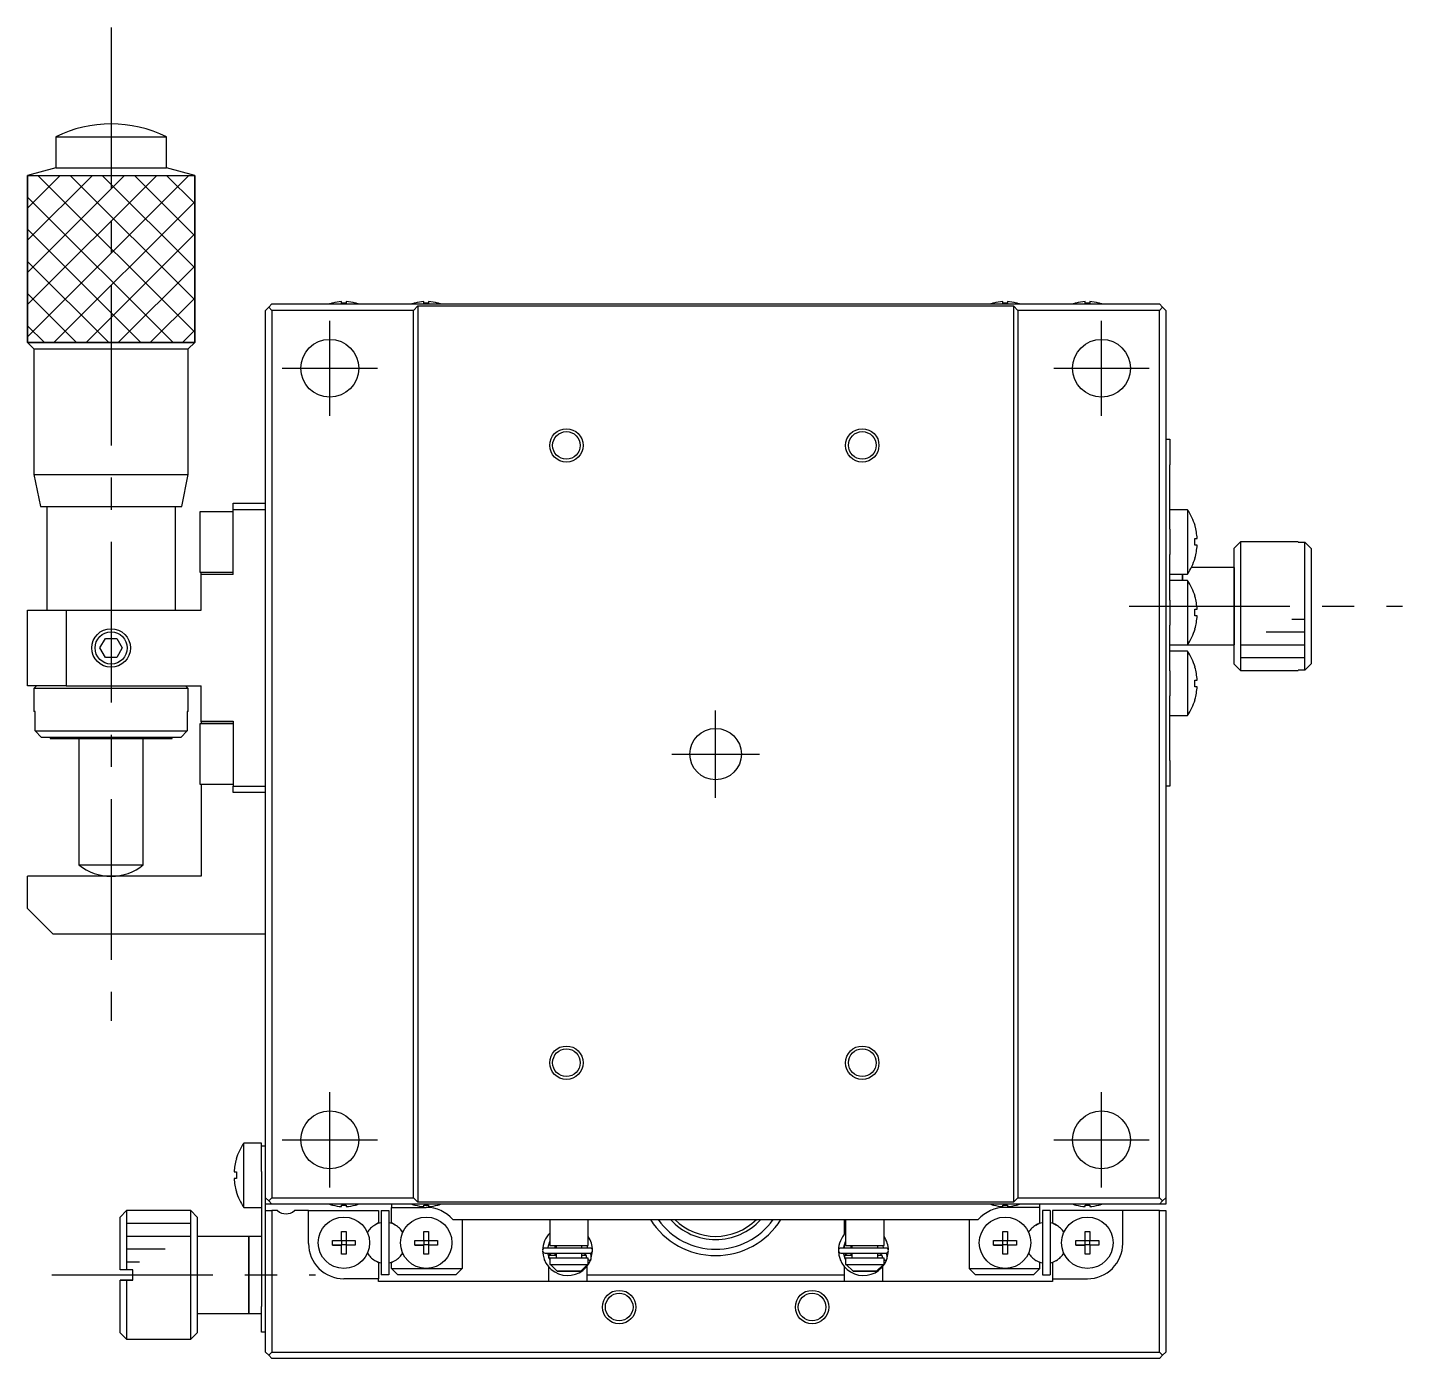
# Model space of a CAD drawing. Extents: x -435 to 368, y 36 to 632.
# Drawn here: x 261.1 to 368, y 331.1 to 434.6 of the extents above; entities that cross this region are included whole.
import ezdxf

# ---------------------------------------------------------------- set-up
doc = ezdxf.new("R2010")
doc.units = 0
doc.header["$LTSCALE"] = 10
doc.linetypes.add('CENTER', pattern=[2, 1.25, -0.25, 0.25, -0.25])
doc.linetypes.add('DASHED', pattern=[3.5, 2, -1.5])
doc.layers.get('0').update_dxf_attribs({"linetype": 'CONTINUOUS'})
doc.layers.add('CENTER', color=1, linetype='CENTER')

msp = doc.modelspace()

# ---------------------------------------------------------------- linework, layer by layer
at = {"color": 7, "linetype": 'CONTINUOUS'}
for p, q in [((263.284892, 426.05899), (267.584924, 426.05899)), ((263.284892, 426.05899), (263.284892, 423.648479)), ((267.584924, 426.05899), (271.884892, 426.05899)), ((271.884892, 423.648479), (271.884892, 426.05899)), ((263.284892, 423.648479), (261.084893, 423.058991)), ((263.284892, 423.648479), (267.584924, 423.648479)), ((267.584924, 423.648479), (271.884892, 423.648479)), ((274.084891, 423.058991), (271.884892, 423.648479)), ((261.084893, 423.058991), (267.58494, 423.058991)), ((279.834892, 412.808984), (279.584892, 412.558984)), ((280.084892, 413.058984), (279.834892, 412.808984)), ((279.834892, 412.808984), (280.084892, 412.558984)), ((280.084892, 413.058984), (349.084892, 413.058984)), ((284.798531, 413.128506), (284.796276, 413.133128)), ((285.504892, 413.128506), (285.504892, 413.248843)), ((285.864892, 413.128506), (285.504892, 413.128506)), ((285.864892, 413.248843), (285.864892, 413.128506)), ((286.573508, 413.133128), (286.571254, 413.128506)), ((291.084892, 412.558984), (291.434892, 412.908984)), ((291.198531, 413.128506), (291.196276, 413.133128)), ((291.434892, 412.908984), (337.734892, 412.908984)), ((291.434892, 412.908984), (291.434892, 343.208984)), ((291.904892, 413.128506), (291.904892, 413.248843)), ((292.264892, 413.128506), (291.904892, 413.128506)), ((292.264892, 413.248843), (292.264892, 413.128506)), ((292.973508, 413.133128), (292.971254, 413.128506)), ((336.198531, 413.128506), (336.196276, 413.133128)), ((336.904892, 413.128506), (336.904892, 413.248843)), ((337.264892, 413.128506), (336.904892, 413.128506)), ((337.264892, 413.248843), (337.264892, 413.128506)), ((337.734892, 412.908984), (338.084892, 412.558984)), ((337.734892, 412.908984), (337.734892, 343.208984)), ((337.973508, 413.133128), (337.971254, 413.128506)), ((342.598531, 413.128506), (342.596276, 413.133128)), ((343.304892, 413.128506), (343.304892, 413.248843)), ((343.664892, 413.128506), (343.304892, 413.128506)), ((343.664892, 413.248843), (343.664892, 413.128506)), ((344.373508, 413.133128), (344.371254, 413.128506)), ((349.334892, 412.808984), (349.084892, 413.058984)), ((349.084892, 412.558984), (349.334892, 412.808984)), ((349.584892, 412.558984), (349.334892, 412.808984)), ((279.584892, 343.558984), (279.584892, 412.558984)), ((291.084892, 412.558984), (280.084892, 412.558984)), ((280.084892, 412.558984), (280.084892, 343.558984)), ((291.084892, 343.558984), (291.084892, 412.558984)), ((349.084892, 412.558984), (338.084892, 412.558984)), ((338.084892, 412.558984), (338.084892, 343.558984)), ((349.084892, 343.558984), (349.084892, 412.558984)), ((349.584892, 412.558984), (349.584892, 343.558984)), ((261.084893, 410.05899), (261.584896, 409.558988)), ((261.584896, 409.558988), (267.584937, 409.558988)), ((261.584896, 409.558988), (261.584896, 399.808983)), ((267.584937, 409.558988), (273.584888, 409.558988)), ((267.58494, 410.05899), (274.084891, 410.05899)), ((273.584888, 409.558988), (274.084891, 410.05899)), ((273.584888, 399.808983), (273.584888, 409.558988)), ((349.584892, 402.558984), (349.884892, 402.558984)), ((349.884892, 402.558984), (349.884892, 400.558984)), ((261.584896, 399.808983), (267.584937, 399.808983)), ((261.584896, 399.808983), (262.084895, 397.308984)), ((267.584937, 399.808983), (273.584888, 399.808983)), ((273.084889, 397.308984), (273.584888, 399.808983)), ((349.884892, 395.633984), (349.884892, 400.558984)), ((262.084895, 397.308984), (267.584933, 397.308984)), ((262.584892, 397.308984), (262.584892, 389.258984)), ((267.584933, 397.308984), (273.084889, 397.308984)), ((272.584892, 389.258984), (272.584892, 397.308984)), ((274.484892, 396.908984), (274.484892, 392.208984)), ((277.084892, 396.908984), (274.484892, 396.908984)), ((277.084892, 397.058984), (277.084892, 397.558984)), ((277.084892, 397.558984), (279.584892, 397.558984)), ((277.084892, 392.011456), (277.084892, 397.058984)), ((279.584892, 397.058984), (277.084892, 397.058984)), ((351.27655, 397.058984), (349.884892, 397.058984)), ((351.27655, 397.058984), (351.27655, 394.558984)), ((349.884892, 395.53878), (349.884892, 395.633984)), ((349.884892, 395.53878), (349.884892, 394.558984)), ((351.847473, 395.817574), (351.854328, 395.820917)), ((349.884892, 394.558984), (349.884892, 393.579188)), ((351.27655, 394.558984), (351.27655, 392.058984)), ((351.847473, 394.818984), (352.019845, 394.818984)), ((351.847473, 394.298984), (351.847473, 394.818984)), ((355.384892, 394.558984), (354.884892, 394.058984)), ((355.384892, 394.558984), (355.384892, 384.558984)), ((359.884892, 394.558984), (355.384892, 394.558984)), ((359.884892, 394.558984), (359.884892, 394.542958)), ((359.884892, 394.542958), (360.384892, 394.542958)), ((360.384892, 384.57501), (360.384892, 394.542958)), ((360.384892, 394.542958), (360.884892, 394.041171)), ((349.884892, 393.483984), (349.884892, 393.579188)), ((349.884892, 390.133984), (349.884892, 393.483984)), ((352.019845, 394.298984), (351.847473, 394.298984)), ((354.884892, 392.558984), (354.884892, 394.058984)), ((354.884892, 385.058984), (354.884892, 394.058984)), ((360.884892, 394.041171), (360.884892, 385.076797)), ((354.884892, 392.558984), (351.566021, 392.558984)), ((351.854328, 393.297051), (351.847473, 393.300395)), ((354.884892, 386.558984), (354.884892, 392.558984)), ((354.884892, 392.558984), (354.884892, 386.558984)), ((274.484892, 392.208984), (277.084892, 392.208984)), ((274.584892, 392.040829), (274.584892, 392.208984)), ((274.584892, 392.040829), (277.084892, 392.040829)), ((274.584892, 392.011456), (274.584892, 392.040829)), ((274.584892, 389.258984), (274.584892, 392.011456)), ((277.084892, 392.011456), (274.584892, 392.011456)), ((349.884892, 392.058984), (351.27655, 392.058984)), ((351.27655, 391.558984), (349.884892, 391.558984)), ((350.884892, 392.058984), (350.884892, 391.558984)), ((350.884892, 391.558984), (350.884892, 392.058984)), ((351.27655, 391.558984), (351.27655, 389.058984)), ((351.847473, 390.317574), (351.854328, 390.320917)), ((261.084892, 383.358984), (261.084892, 389.258984)), ((261.084892, 389.258984), (264.084892, 389.258984)), ((264.084892, 389.258984), (264.084892, 383.358984)), ((264.084892, 389.258984), (274.584892, 389.258984)), ((349.884892, 390.03878), (349.884892, 390.133984)), ((349.884892, 390.03878), (349.884892, 389.058984)), ((351.847473, 389.318984), (352.019845, 389.318984)), ((351.847473, 388.798984), (351.847473, 389.318984)), ((349.884892, 389.058984), (349.884892, 388.079188)), ((349.884892, 387.983984), (349.884892, 388.079188)), ((351.27655, 389.058984), (351.27655, 386.558984)), ((352.019845, 388.798984), (351.847473, 388.798984)), ((266.718867, 386.308984), (267.15188, 387.058984)), ((267.15188, 387.058984), (268.017905, 387.058984)), ((268.017905, 387.058984), (268.450918, 386.308984)), ((349.884892, 384.633984), (349.884892, 387.983984)), ((351.854328, 387.797051), (351.847473, 387.800395)), ((267.15188, 385.558984), (266.718867, 386.308984)), ((268.450918, 386.308984), (268.017905, 385.558984)), ((349.884892, 386.558984), (351.27655, 386.558984)), ((351.27655, 386.058984), (349.884892, 386.058984)), ((351.27655, 386.558984), (354.884892, 386.558984)), ((351.27655, 386.058984), (351.27655, 383.558984)), ((354.884892, 385.058984), (354.884892, 386.558984)), ((268.017905, 385.558984), (267.15188, 385.558984)), ((354.884892, 385.058984), (355.384892, 384.558984)), ((360.884892, 385.076797), (360.384892, 384.57501)), ((349.884892, 384.53878), (349.884892, 384.633984)), ((349.884892, 384.53878), (349.884892, 383.558984)), ((351.847473, 384.817574), (351.854328, 384.820917)), ((351.847473, 383.818984), (352.019845, 383.818984)), ((351.847473, 383.298984), (351.847473, 383.818984)), ((355.384892, 384.558984), (359.884892, 384.558984)), ((359.884892, 384.57501), (359.884892, 384.558984)), ((360.384892, 384.57501), (359.884892, 384.57501)), ((264.084892, 383.358984), (261.084892, 383.358984)), ((261.784892, 383.358984), (261.584892, 383.158984)), ((273.584892, 383.158984), (261.584892, 383.158984)), ((261.584892, 383.158984), (261.584892, 381.358984)), ((264.084892, 383.358984), (274.584892, 383.358984)), ((273.584892, 383.158984), (273.384892, 383.358984)), ((273.584892, 381.358984), (273.584892, 383.158984)), ((274.584892, 380.606512), (274.584892, 383.358984)), ((349.884892, 383.558984), (349.884892, 382.579188)), ((351.27655, 383.558984), (351.27655, 381.058984)), ((352.019845, 383.298984), (351.847473, 383.298984)), ((349.884892, 382.483984), (349.884892, 382.579188)), ((349.884892, 377.558984), (349.884892, 382.483984)), ((351.854328, 382.297051), (351.847473, 382.300395)), ((261.668813, 381.358984), (261.584892, 381.358984)), ((261.668813, 379.858984), (261.668813, 381.358984)), ((273.584892, 381.358984), (273.500972, 381.358984)), ((273.500972, 381.358984), (273.500972, 379.858984)), ((274.584892, 380.606512), (277.084892, 380.606512)), ((274.584892, 380.577139), (274.584892, 380.606512)), ((277.084892, 380.577139), (274.584892, 380.577139)), ((274.584892, 380.577139), (274.584892, 380.408984)), ((277.084892, 380.606512), (277.084892, 375.558984)), ((349.884892, 381.058984), (351.27655, 381.058984)), ((261.668813, 379.858984), (273.500972, 379.858984)), ((262.176566, 379.358984), (261.668813, 379.858984)), ((273.500972, 379.858984), (272.993219, 379.358984)), ((274.484892, 380.408984), (274.484892, 375.708984)), ((277.084892, 380.408984), (274.484892, 380.408984)), ((272.993219, 379.358984), (262.176566, 379.358984)), ((262.834892, 379.358984), (262.834892, 379.258984)), ((262.834892, 379.258984), (272.334892, 379.258984)), ((265.084896, 379.258984), (265.084896, 369.436493)), ((270.084888, 369.436493), (270.084888, 379.258984)), ((272.334892, 379.258984), (272.334892, 379.358984)), ((349.884892, 377.558984), (349.884892, 375.558984)), ((274.484892, 375.708984), (277.084892, 375.708984)), ((274.584892, 375.708984), (274.584892, 368.558984)), ((277.084892, 375.558984), (279.584892, 375.558984)), ((277.084892, 375.058984), (277.084892, 375.558984)), ((349.884892, 375.558984), (349.584892, 375.558984)), ((279.584892, 375.058984), (277.084892, 375.058984)), ((265.084896, 369.436493), (267.584911, 369.436493)), ((267.584911, 369.436493), (270.084888, 369.436493)), ((274.584892, 368.558984), (261.084892, 368.558984)), ((261.084892, 366.058984), (261.084892, 368.558984)), ((261.084892, 366.058984), (263.084892, 364.058984)), ((279.584892, 364.058984), (263.084892, 364.058984)), ((277.893235, 342.808984), (277.893235, 347.808984)), ((279.284892, 347.808984), (277.893235, 347.808984)), ((279.284892, 347.608984), (279.284892, 347.808984)), ((279.284892, 347.608984), (279.584892, 347.608984)), ((279.284892, 345.608984), (279.284892, 347.608984)), ((277.315457, 346.570917), (277.322312, 346.567574)), ((277.14994, 345.568984), (277.322312, 345.568984)), ((277.322312, 345.568984), (277.322312, 345.048984)), ((279.284892, 345.608984), (279.284892, 344.233984)), ((277.322312, 345.048984), (277.14994, 345.048984)), ((279.284892, 344.233984), (279.284892, 335.108984)), ((277.322312, 344.050395), (277.315457, 344.047051)), ((279.584892, 343.058984), (279.584892, 343.558984)), ((279.584892, 343.558984), (279.834892, 343.308984)), ((280.084892, 343.558984), (279.834892, 343.308984)), ((279.834892, 343.308984), (280.084892, 343.058984)), ((280.084892, 343.558984), (291.084892, 343.558984)), ((291.434892, 343.208984), (291.084892, 343.558984)), ((337.734892, 343.208984), (291.434892, 343.208984)), ((338.084892, 343.558984), (337.734892, 343.208984)), ((338.084892, 343.558984), (349.084892, 343.558984)), ((349.334892, 343.308984), (349.084892, 343.558984)), ((349.084892, 343.058984), (349.334892, 343.308984)), ((349.334892, 343.308984), (349.584892, 343.558984)), ((349.584892, 343.558984), (349.584892, 343.058984)), ((268.784892, 342.558984), (268.284892, 342.058984)), ((268.784892, 342.558984), (268.784892, 337.958984)), ((273.784892, 342.558984), (268.784892, 342.558984)), ((273.784892, 332.558984), (273.784892, 342.558984)), ((274.284892, 342.058984), (273.784892, 342.558984)), ((277.893235, 342.808984), (279.284892, 342.808984)), ((279.584892, 342.558984), (279.584892, 343.058984)), ((280.084892, 343.058984), (279.584892, 343.058984)), ((279.584892, 331.558984), (279.584892, 342.558984)), ((279.584892, 342.558984), (280.084892, 342.558984)), ((349.084892, 343.058984), (280.084892, 343.058984)), ((280.084892, 342.558984), (280.084892, 331.558984)), ((280.523455, 342.558984), (280.084892, 342.558984)), ((282.934892, 342.558984), (281.84633, 342.558984)), ((282.934892, 340.008984), (282.934892, 342.558984)), ((282.934892, 342.558984), (288.384892, 342.558984)), ((284.796276, 342.98484), (284.798531, 342.989462)), ((285.504892, 342.989462), (285.864892, 342.989462)), ((285.504892, 342.869125), (285.504892, 342.989462)), ((285.864892, 342.989462), (285.864892, 342.869125)), ((286.571254, 342.989462), (286.573508, 342.98484)), ((288.384892, 342.558984), (288.384892, 341.603396)), ((288.584892, 342.558984), (288.584892, 337.558984)), ((288.584892, 342.558984), (289.184892, 342.558984)), ((289.184892, 342.558984), (289.184892, 337.558984)), ((289.384892, 343.058984), (289.384892, 342.808984)), ((289.384892, 342.808984), (292.084892, 342.808984)), ((289.384892, 341.603396), (289.384892, 342.808984)), ((291.196276, 342.98484), (291.198531, 342.989462)), ((291.904892, 342.989462), (292.264892, 342.989462)), ((291.904892, 342.869125), (291.904892, 342.989462)), ((292.264892, 342.989462), (292.264892, 342.869125)), ((292.971254, 342.989462), (292.973508, 342.98484)), ((336.196276, 342.98484), (336.198531, 342.989462)), ((336.904892, 342.989462), (337.264892, 342.989462)), ((336.904892, 342.869125), (336.904892, 342.989462)), ((339.784892, 342.808984), (337.084892, 342.808984)), ((337.264892, 342.989462), (337.264892, 342.869125)), ((337.971254, 342.989462), (337.973508, 342.98484)), ((339.784892, 342.808984), (339.784892, 343.058984)), ((339.784892, 341.603396), (339.784892, 342.808984)), ((340.584892, 342.558984), (339.984892, 342.558984)), ((339.984892, 342.558984), (339.984892, 337.558984)), ((340.584892, 342.558984), (340.584892, 337.558984)), ((340.784892, 342.558984), (340.784892, 341.603396)), ((346.234892, 342.558984), (340.784892, 342.558984)), ((342.596276, 342.98484), (342.598531, 342.989462)), ((343.304892, 342.989462), (343.664892, 342.989462)), ((343.304892, 342.869125), (343.304892, 342.989462)), ((343.664892, 342.989462), (343.664892, 342.869125)), ((344.371254, 342.989462), (344.373508, 342.98484)), ((346.234892, 340.008984), (346.234892, 342.558984)), ((349.084892, 342.558984), (346.234892, 342.558984)), ((349.584892, 343.058984), (349.084892, 343.058984)), ((349.084892, 331.558984), (349.084892, 342.558984)), ((349.084892, 342.558984), (349.584892, 342.558984)), ((349.584892, 342.558984), (349.584892, 331.558984)), ((268.284892, 337.958984), (268.284892, 342.058984)), ((274.284892, 342.058984), (274.284892, 333.058984)), ((288.384892, 341.603396), (288.091142, 341.433799)), ((289.678642, 341.433799), (289.384892, 341.603396)), ((294.163955, 341.858984), (302.109892, 341.858984)), ((294.884892, 341.858984), (294.884892, 338.058984)), ((301.684892, 341.858984), (301.684892, 339.858984)), ((302.109892, 341.858984), (304.259892, 341.858984)), ((304.259892, 341.858984), (325.109892, 341.858984)), ((304.684892, 339.858984), (304.684892, 341.858984)), ((324.584892, 341.858984), (324.584892, 340.701104)), ((324.684892, 341.858984), (324.684892, 339.858984)), ((325.109892, 341.858984), (327.259892, 341.858984)), ((327.259892, 341.858984), (335.00583, 341.858984)), ((327.684892, 339.858984), (327.684892, 341.858984)), ((334.284892, 341.858984), (334.284892, 338.058984)), ((339.491142, 341.433799), (339.784892, 341.603396)), ((340.784892, 341.603396), (341.078642, 341.433799)), ((278.284892, 340.558984), (274.284892, 340.558984)), ((278.284892, 334.558984), (278.284892, 340.558984)), ((278.284892, 340.558984), (278.284892, 334.558984)), ((279.284892, 340.558984), (278.284892, 340.558984)), ((284.798531, 340.238984), (285.504892, 340.238984)), ((284.798531, 339.878984), (284.798531, 340.238984)), ((285.504892, 340.945346), (285.864892, 340.945346)), ((285.504892, 340.238984), (285.504892, 340.945346)), ((285.515265, 340.228612), (285.504892, 340.238984)), ((285.515265, 340.228612), (285.85452, 340.228612)), ((285.515265, 339.889356), (285.515265, 340.228612)), ((285.85452, 340.228612), (285.864892, 340.238984)), ((285.85452, 340.228612), (285.85452, 339.889356)), ((285.864892, 340.945346), (285.864892, 340.238984)), ((285.864892, 340.238984), (286.571254, 340.238984)), ((286.571254, 340.238984), (286.571254, 339.878984)), ((291.198531, 340.238984), (291.904892, 340.238984)), ((291.198531, 339.878984), (291.198531, 340.238984)), ((291.904892, 340.945346), (292.264892, 340.945346)), ((291.904892, 340.238984), (291.904892, 340.945346)), ((291.915265, 340.228612), (291.904892, 340.238984)), ((291.915265, 340.228612), (292.25452, 340.228612)), ((291.915265, 339.889356), (291.915265, 340.228612)), ((292.25452, 340.228612), (292.264892, 340.238984)), ((292.25452, 340.228612), (292.25452, 339.889356)), ((292.264892, 340.945346), (292.264892, 340.238984)), ((292.264892, 340.238984), (292.971254, 340.238984)), ((292.971254, 340.238984), (292.971254, 339.878984)), ((301.531672, 339.647532), (301.684806, 340.151159)), ((301.642162, 340.058984), (301.684892, 340.058984)), ((324.531672, 339.647532), (324.684806, 340.151159)), ((324.584892, 340.700376), (324.584892, 340.700221)), ((324.584892, 340.699976), (324.584892, 340.699856)), ((324.642162, 340.058984), (324.684892, 340.058984)), ((336.198531, 340.238984), (336.904892, 340.238984)), ((336.198531, 339.878984), (336.198531, 340.238984)), ((336.904892, 340.945346), (337.264892, 340.945346)), ((336.904892, 340.238984), (336.904892, 340.945346)), ((336.915265, 340.228612), (336.904892, 340.238984)), ((336.915265, 340.228612), (337.25452, 340.228612)), ((336.915265, 339.889356), (336.915265, 340.228612)), ((337.25452, 340.228612), (337.264892, 340.238984)), ((337.25452, 340.228612), (337.25452, 339.889356)), ((337.264892, 340.945346), (337.264892, 340.238984)), ((337.264892, 340.238984), (337.971254, 340.238984)), ((337.971254, 340.238984), (337.971254, 339.878984)), ((342.598531, 340.238984), (343.304892, 340.238984)), ((342.598531, 339.878984), (342.598531, 340.238984)), ((343.304892, 340.945346), (343.664892, 340.945346)), ((343.304892, 340.238984), (343.304892, 340.945346)), ((343.315265, 340.228612), (343.304892, 340.238984)), ((343.315265, 340.228612), (343.65452, 340.228612)), ((343.315265, 339.889356), (343.315265, 340.228612)), ((343.65452, 340.228612), (343.664892, 340.238984)), ((343.65452, 340.228612), (343.65452, 339.889356)), ((343.664892, 340.945346), (343.664892, 340.238984)), ((343.664892, 340.238984), (344.371254, 340.238984)), ((344.371254, 340.238984), (344.371254, 339.878984)), ((285.504892, 339.878984), (284.798531, 339.878984)), ((284.798531, 339.878984), (285.504892, 339.878984)), ((285.515265, 339.889356), (285.504892, 339.878984)), ((285.504892, 339.172623), (285.504892, 339.878984)), ((285.864892, 339.172623), (285.504892, 339.172623)), ((285.85452, 339.889356), (285.515265, 339.889356)), ((285.85452, 339.889356), (285.864892, 339.878984)), ((285.864892, 339.878984), (285.864892, 339.172623)), ((286.571254, 339.878984), (285.864892, 339.878984)), ((286.571254, 339.878984), (285.864892, 339.878984)), ((291.904892, 339.878984), (291.198531, 339.878984)), ((291.198531, 339.878984), (291.904892, 339.878984)), ((291.915265, 339.889356), (291.904892, 339.878984)), ((291.904892, 339.172623), (291.904892, 339.878984)), ((292.264892, 339.172623), (291.904892, 339.172623)), ((292.25452, 339.889356), (291.915265, 339.889356)), ((292.25452, 339.889356), (292.264892, 339.878984)), ((292.264892, 339.878984), (292.264892, 339.172623)), ((292.971254, 339.878984), (292.264892, 339.878984)), ((292.971254, 339.878984), (292.264892, 339.878984)), ((304.824984, 339.647478), (301.324984, 339.647478)), ((301.324984, 339.257478), (304.824984, 339.257478)), ((301.684828, 338.754232), (301.53135, 339.257436)), ((301.621575, 338.958447), (301.622034, 338.973525)), ((301.621885, 338.943367), (301.621575, 338.958447)), ((301.622964, 338.928326), (301.621885, 338.943367)), ((301.622034, 338.973525), (301.623262, 338.988562)), ((301.624808, 338.913363), (301.622964, 338.928326)), ((301.623262, 338.988562), (301.625256, 339.003518)), ((301.627411, 338.898516), (301.624808, 338.913363)), ((301.625256, 339.003518), (301.628009, 339.018354)), ((301.630767, 338.883826), (301.627411, 338.898516)), ((301.628009, 339.018354), (301.631515, 339.03303)), ((301.634863, 338.869329), (301.630767, 338.883826)), ((301.631515, 339.03303), (301.635761, 339.04751)), ((301.635761, 339.04751), (301.640738, 339.061754)), ((302.184892, 339.058984), (301.639493, 339.058984)), ((301.640738, 339.061754), (301.64643, 339.075727)), ((301.64643, 339.075727), (301.652821, 339.089393)), ((301.652821, 339.089393), (301.659893, 339.102717)), ((301.659893, 339.102717), (301.667626, 339.115666)), ((301.667626, 339.115666), (301.675999, 339.128207)), ((301.675999, 339.128207), (301.68499, 339.140311)), ((301.684892, 339.858984), (302.184892, 339.858984)), ((301.684892, 339.858984), (304.684892, 339.858984)), ((301.68499, 339.140311), (301.694572, 339.151948)), ((301.694572, 339.151948), (301.704722, 339.16309)), ((301.704722, 339.16309), (301.715412, 339.17371)), ((301.715412, 339.17371), (301.726613, 339.183785)), ((301.726613, 339.183785), (301.738298, 339.193291)), ((301.738298, 339.193291), (301.750436, 339.202206)), ((301.750436, 339.202206), (301.762996, 339.210511)), ((301.762996, 339.210511), (301.775947, 339.218186)), ((301.775947, 339.218186), (301.789256, 339.225215)), ((301.789256, 339.225215), (301.802891, 339.231583)), ((301.802891, 339.231583), (301.816819, 339.237276)), ((301.816819, 339.237276), (301.831006, 339.242281)), ((301.831006, 339.242281), (301.845417, 339.246589)), ((301.845417, 339.246589), (301.860018, 339.250189)), ((301.860018, 339.250189), (301.874775, 339.253075)), ((301.874775, 339.253075), (301.889652, 339.25524)), ((301.889652, 339.25524), (301.904615, 339.256681)), ((301.904615, 339.256681), (301.919627, 339.257394)), ((301.919627, 339.257394), (301.926664, 339.257478)), ((302.084892, 339.858984), (302.084892, 339.647478)), ((302.084892, 339.257478), (302.084892, 339.058984)), ((302.184892, 339.858984), (304.184892, 339.858984)), ((302.184892, 339.858984), (304.184892, 339.858984)), ((302.184892, 339.858984), (302.184892, 339.647478)), ((302.184892, 339.257478), (302.184892, 338.858984)), ((304.184892, 339.858984), (304.684892, 339.858984)), ((304.184892, 339.647478), (304.184892, 339.858984)), ((304.184892, 338.858984), (304.184892, 339.257478)), ((304.51028, 339.058984), (304.184892, 339.058984)), ((304.223304, 339.257478), (304.237537, 339.257144)), ((304.237537, 339.257144), (304.252526, 339.256082)), ((304.252526, 339.256082), (304.267444, 339.254295)), ((304.267444, 339.254295), (304.282257, 339.251786)), ((304.282257, 339.251786), (304.296928, 339.248562)), ((304.296928, 339.248562), (304.311424, 339.24463)), ((304.311424, 339.24463), (304.32571, 339.239997)), ((304.32571, 339.239997), (304.339754, 339.234675)), ((304.339754, 339.234675), (304.35352, 339.228675)), ((304.35352, 339.228675), (304.366976, 339.222011)), ((304.366976, 339.222011), (304.38009, 339.214696)), ((304.38009, 339.214696), (304.39283, 339.206748)), ((304.39283, 339.206748), (304.405165, 339.198183)), ((304.405165, 339.198183), (304.417065, 339.189022)), ((304.417065, 339.189022), (304.428498, 339.179283)), ((304.428498, 339.179283), (304.439438, 339.16899)), ((304.439438, 339.16899), (304.449856, 339.158167)), ((304.449856, 339.158167), (304.459725, 339.146837)), ((304.459725, 339.146837), (304.469019, 339.135027)), ((304.469019, 339.135027), (304.477714, 339.122765)), ((304.477714, 339.122765), (304.485786, 339.110081)), ((304.485786, 339.110081), (304.493213, 339.097004)), ((304.493213, 339.097004), (304.499975, 339.083566)), ((304.499975, 339.083566), (304.506053, 339.069801)), ((304.506053, 339.069801), (304.51143, 339.055741)), ((304.51143, 339.055741), (304.516089, 339.041424)), ((304.517572, 338.877717), (304.513159, 338.863287)), ((304.516089, 339.041424), (304.520017, 339.026884)), ((304.521244, 338.892352), (304.517572, 338.877717)), ((304.520017, 339.026884), (304.523203, 339.012159)), ((304.524166, 338.907155), (304.521244, 338.892352)), ((304.523203, 339.012159), (304.525637, 338.997287)), ((304.526329, 338.922087), (304.524166, 338.907155)), ((304.525637, 338.997287), (304.52731, 338.982307)), ((304.527728, 338.937107), (304.526329, 338.922087)), ((304.52731, 338.982307), (304.528218, 338.967257)), ((304.528358, 338.952177), (304.527728, 338.937107)), ((304.528218, 338.967257), (304.528358, 338.952177)), ((304.576569, 339.859083), (304.618611, 339.6475)), ((304.58489, 339.825373), (304.58489, 339.825251)), ((304.58489, 339.824453), (304.58489, 339.647478)), ((304.852279, 339.250846), (304.848354, 339.258994)), ((304.866191, 339.219473), (304.852279, 339.250846)), ((304.878516, 339.187457), (304.866191, 339.219473)), ((304.889225, 339.154877), (304.878516, 339.187457)), ((304.881972, 338.735494), (305.018702, 339.425328)), ((304.898293, 339.121813), (304.889225, 339.154877)), ((304.905696, 339.088344), (304.898293, 339.121813)), ((304.911419, 339.054554), (304.905696, 339.088344)), ((304.909952, 338.849714), (304.914467, 338.883686)), ((304.915446, 339.020525), (304.911419, 339.054554)), ((304.914467, 338.883686), (304.917278, 338.917837)), ((304.917768, 338.986341), (304.915446, 339.020525)), ((304.917278, 338.917837), (304.918379, 338.952083)), ((304.918379, 338.952083), (304.917768, 338.986341)), ((327.824984, 339.647478), (324.324984, 339.647478)), ((324.324984, 339.257478), (327.824984, 339.257478)), ((324.684828, 338.754232), (324.53135, 339.257436)), ((324.584892, 339.898332), (324.584892, 339.898163)), ((324.584892, 339.897329), (324.584892, 339.647478)), ((324.621575, 338.958447), (324.622034, 338.973525)), ((324.621885, 338.943367), (324.621575, 338.958447)), ((324.622964, 338.928326), (324.621885, 338.943367)), ((324.622034, 338.973525), (324.623262, 338.988562)), ((324.624808, 338.913363), (324.622964, 338.928326)), ((324.623262, 338.988562), (324.625256, 339.003518)), ((324.627411, 338.898516), (324.624808, 338.913363)), ((324.625256, 339.003518), (324.628009, 339.018354)), ((324.630767, 338.883826), (324.627411, 338.898516)), ((324.628009, 339.018354), (324.631515, 339.03303)), ((324.634863, 338.869329), (324.630767, 338.883826)), ((324.631515, 339.03303), (324.635761, 339.04751)), ((324.635761, 339.04751), (324.640738, 339.061754)), ((325.184892, 339.058984), (324.639493, 339.058984)), ((324.640738, 339.061754), (324.64643, 339.075727)), ((324.64643, 339.075727), (324.652821, 339.089393)), ((324.652821, 339.089393), (324.659893, 339.102717)), ((324.659893, 339.102717), (324.667626, 339.115666)), ((324.667626, 339.115666), (324.675999, 339.128207)), ((324.675999, 339.128207), (324.68499, 339.140311)), ((324.684892, 339.858984), (325.184892, 339.858984)), ((324.684892, 339.858984), (327.684892, 339.858984)), ((324.68499, 339.140311), (324.694572, 339.151948)), ((324.694572, 339.151948), (324.704722, 339.16309)), ((324.704722, 339.16309), (324.715412, 339.17371)), ((324.715412, 339.17371), (324.726613, 339.183785)), ((324.726613, 339.183785), (324.738298, 339.193291)), ((324.738298, 339.193291), (324.750436, 339.202206)), ((324.750436, 339.202206), (324.762996, 339.210511)), ((324.762996, 339.210511), (324.775947, 339.218186)), ((324.775947, 339.218186), (324.789256, 339.225215)), ((324.789256, 339.225215), (324.802891, 339.231583)), ((324.802891, 339.231583), (324.816819, 339.237276)), ((324.816819, 339.237276), (324.831006, 339.242281)), ((324.831006, 339.242281), (324.845417, 339.246589)), ((324.845417, 339.246589), (324.860018, 339.250189)), ((324.860018, 339.250189), (324.874775, 339.253075)), ((324.874775, 339.253075), (324.889652, 339.25524)), ((324.889652, 339.25524), (324.904615, 339.256681)), ((324.904615, 339.256681), (324.919627, 339.257394)), ((324.919627, 339.257394), (324.926664, 339.257478)), ((325.084892, 339.858984), (325.084892, 339.647478)), ((325.084892, 339.257478), (325.084892, 339.058984)), ((325.184892, 339.858984), (327.184892, 339.858984)), ((325.184892, 339.858984), (327.184892, 339.858984)), ((325.184892, 339.858984), (325.184892, 339.647478)), ((325.184892, 339.257478), (325.184892, 338.858984)), ((327.184892, 339.858984), (327.684892, 339.858984)), ((327.184892, 339.647478), (327.184892, 339.858984)), ((327.184892, 338.858984), (327.184892, 339.257478)), ((327.51028, 339.058984), (327.184892, 339.058984)), ((327.223304, 339.257478), (327.237537, 339.257144)), ((327.237537, 339.257144), (327.252526, 339.256082)), ((327.252526, 339.256082), (327.267444, 339.254295)), ((327.267444, 339.254295), (327.282257, 339.251786)), ((327.282257, 339.251786), (327.296928, 339.248562)), ((327.296928, 339.248562), (327.311424, 339.24463)), ((327.311424, 339.24463), (327.32571, 339.239997)), ((327.32571, 339.239997), (327.339754, 339.234675)), ((327.339754, 339.234675), (327.35352, 339.228675)), ((327.35352, 339.228675), (327.366976, 339.222011)), ((327.366976, 339.222011), (327.38009, 339.214696)), ((327.38009, 339.214696), (327.39283, 339.206748)), ((327.39283, 339.206748), (327.405165, 339.198183)), ((327.405165, 339.198183), (327.417065, 339.189022)), ((327.417065, 339.189022), (327.428498, 339.179283)), ((327.428498, 339.179283), (327.439438, 339.16899)), ((327.439438, 339.16899), (327.449856, 339.158167)), ((327.449856, 339.158167), (327.459725, 339.146837)), ((327.459725, 339.146837), (327.469019, 339.135027)), ((327.469019, 339.135027), (327.477714, 339.122765)), ((327.477714, 339.122765), (327.485786, 339.110081)), ((327.485786, 339.110081), (327.493213, 339.097004)), ((327.493213, 339.097004), (327.499975, 339.083566)), ((327.499975, 339.083566), (327.506053, 339.069801)), ((327.506053, 339.069801), (327.51143, 339.055741)), ((327.51143, 339.055741), (327.516089, 339.041424)), ((327.517572, 338.877717), (327.513159, 338.863287)), ((327.516089, 339.041424), (327.520017, 339.026884)), ((327.521244, 338.892352), (327.517572, 338.877717)), ((327.520017, 339.026884), (327.523203, 339.012159)), ((327.524166, 338.907155), (327.521244, 338.892352)), ((327.523203, 339.012159), (327.525637, 338.997287)), ((327.526329, 338.922087), (327.524166, 338.907155)), ((327.525637, 338.997287), (327.52731, 338.982307)), ((327.527728, 338.937107), (327.526329, 338.922087)), ((327.52731, 338.982307), (327.528218, 338.967257)), ((327.528358, 338.952177), (327.527728, 338.937107)), ((327.528218, 338.967257), (327.528358, 338.952177)), ((327.576569, 339.859083), (327.618611, 339.6475)), ((327.852279, 339.250846), (327.848354, 339.258994)), ((327.866191, 339.219473), (327.852279, 339.250846)), ((327.878516, 339.187457), (327.866191, 339.219473)), ((327.889225, 339.154877), (327.878516, 339.187457)), ((327.881972, 338.735494), (328.018702, 339.425328)), ((327.898293, 339.121813), (327.889225, 339.154877)), ((327.905696, 339.088344), (327.898293, 339.121813)), ((327.911419, 339.054554), (327.905696, 339.088344)), ((327.909952, 338.849714), (327.914467, 338.883686)), ((327.915446, 339.020525), (327.911419, 339.054554)), ((327.914467, 338.883686), (327.917278, 338.917837)), ((327.917768, 338.986341), (327.915446, 339.020525)), ((327.917278, 338.917837), (327.918379, 338.952083)), ((327.918379, 338.952083), (327.917768, 338.986341)), ((336.904892, 339.878984), (336.198531, 339.878984)), ((336.198531, 339.878984), (336.904892, 339.878984)), ((336.915265, 339.889356), (336.904892, 339.878984)), ((336.904892, 339.172623), (336.904892, 339.878984)), ((337.264892, 339.172623), (336.904892, 339.172623)), ((337.25452, 339.889356), (336.915265, 339.889356)), ((337.25452, 339.889356), (337.264892, 339.878984)), ((337.264892, 339.878984), (337.264892, 339.172623)), ((337.971254, 339.878984), (337.264892, 339.878984)), ((337.971254, 339.878984), (337.264892, 339.878984)), ((343.304892, 339.878984), (342.598531, 339.878984)), ((342.598531, 339.878984), (343.304892, 339.878984)), ((343.315265, 339.889356), (343.304892, 339.878984)), ((343.304892, 339.172623), (343.304892, 339.878984)), ((343.664892, 339.172623), (343.304892, 339.172623)), ((343.65452, 339.889356), (343.315265, 339.889356)), ((343.65452, 339.889356), (343.664892, 339.878984)), ((343.664892, 339.878984), (343.664892, 339.172623)), ((344.371254, 339.878984), (343.664892, 339.878984)), ((344.371254, 339.878984), (343.664892, 339.878984)), ((268.784892, 337.958984), (268.284892, 337.958984)), ((269.284892, 337.958984), (268.784892, 337.958984)), ((269.284892, 337.158984), (269.284892, 337.958984)), ((288.091142, 338.684169), (288.384892, 338.514572)), ((288.384892, 338.514572), (288.384892, 337.258984)), ((289.384892, 338.514572), (289.678642, 338.684169)), ((289.384892, 338.058984), (289.384892, 338.514572)), ((289.384892, 338.058984), (292.084892, 338.058984)), ((289.884892, 337.558984), (289.384892, 338.058984)), ((292.084892, 338.058984), (294.884892, 338.058984)), ((294.884892, 338.058984), (294.384892, 337.558984)), ((301.265721, 338.743287), (301.28691, 338.68709)), ((301.584892, 338.204855), (301.584892, 337.058984)), ((301.639689, 338.855063), (301.634863, 338.869329)), ((301.64547, 338.840502), (301.639689, 338.855063)), ((301.645737, 338.839236), (301.64536, 338.840736)), ((304.684892, 338.858984), (301.684892, 338.858984)), ((301.684892, 338.858984), (301.684892, 338.358984)), ((301.684892, 338.358984), (301.739209, 338.358984)), ((301.739209, 338.358984), (304.630576, 338.358984)), ((302.268377, 337.858984), (301.739209, 338.358984)), ((304.101408, 337.858984), (302.268377, 337.858984)), ((302.268377, 337.858984), (304.101408, 337.858984)), ((304.630576, 338.358984), (304.101408, 337.858984)), ((304.513159, 338.863287), (304.511677, 338.858958)), ((304.584892, 337.058984), (304.584892, 338.228517)), ((304.630576, 338.358984), (304.684892, 338.358984)), ((304.684892, 338.358984), (304.684892, 338.858984)), ((304.684892, 338.736207), (304.699454, 338.730201)), ((304.858273, 338.678213), (304.684893, 338.72534)), ((304.699454, 338.730201), (304.713911, 338.724416)), ((304.713911, 338.724416), (304.72817, 338.71889)), ((304.72817, 338.71889), (304.742137, 338.713661)), ((304.742137, 338.713661), (304.755719, 338.708762)), ((304.755719, 338.708762), (304.768826, 338.704226)), ((304.768826, 338.704226), (304.781374, 338.700082)), ((304.781374, 338.700082), (304.793277, 338.696358)), ((304.793277, 338.696358), (304.804459, 338.693079)), ((304.804459, 338.693079), (304.814846, 338.690266)), ((304.814846, 338.690266), (304.824369, 338.687938)), ((304.824369, 338.687938), (304.832965, 338.68611)), ((304.832965, 338.68611), (304.840577, 338.684793)), ((304.840577, 338.684793), (304.847156, 338.683998)), ((304.847156, 338.683998), (304.852659, 338.683728)), ((304.849291, 338.657933), (304.861171, 338.685038)), ((304.852659, 338.683728), (304.857048, 338.683986)), ((304.857048, 338.683986), (304.859256, 338.684427)), ((304.859256, 338.684427), (304.863058, 338.68709)), ((304.863058, 338.68709), (304.875133, 338.717267)), ((304.875133, 338.717267), (304.886314, 338.749698)), ((304.886314, 338.749698), (304.895859, 338.782638)), ((304.895859, 338.782638), (304.903745, 338.816004)), ((304.903745, 338.816004), (304.909952, 338.849714)), ((324.265721, 338.743287), (324.28691, 338.68709)), ((324.584892, 338.204855), (324.584892, 337.058984)), ((324.639689, 338.855063), (324.634863, 338.869329)), ((324.64547, 338.840502), (324.639689, 338.855063)), ((324.645737, 338.839236), (324.64536, 338.840736)), ((327.684892, 338.858984), (324.684892, 338.858984)), ((324.684892, 338.858984), (324.684892, 338.358984)), ((324.684892, 338.358984), (324.739209, 338.358984)), ((324.739209, 338.358984), (327.630576, 338.358984)), ((325.268377, 337.858984), (324.739209, 338.358984)), ((327.101408, 337.858984), (325.268377, 337.858984)), ((325.268377, 337.858984), (327.101408, 337.858984)), ((327.630576, 338.358984), (327.101408, 337.858984)), ((327.513159, 338.863287), (327.511677, 338.858958)), ((327.584892, 337.058984), (327.584892, 338.228517)), ((327.630576, 338.358984), (327.684892, 338.358984)), ((327.684892, 338.358984), (327.684892, 338.858984)), ((327.684892, 338.736207), (327.699448, 338.730203)), ((327.858273, 338.678213), (327.684893, 338.72534)), ((327.699448, 338.730203), (327.713901, 338.72442)), ((327.713901, 338.72442), (327.728155, 338.718896)), ((327.728155, 338.718896), (327.742117, 338.713668)), ((327.742117, 338.713668), (327.755695, 338.70877)), ((327.755695, 338.70877), (327.768799, 338.704235)), ((327.768799, 338.704235), (327.781343, 338.700092)), ((327.781343, 338.700092), (327.793244, 338.696368)), ((327.793244, 338.696368), (327.804424, 338.693089)), ((327.804424, 338.693089), (327.81481, 338.690275)), ((327.81481, 338.690275), (327.824333, 338.687946)), ((327.824333, 338.687946), (327.83293, 338.686116)), ((327.83293, 338.686116), (327.840544, 338.684798)), ((327.840544, 338.684798), (327.847126, 338.684)), ((327.847126, 338.684), (327.852632, 338.683728)), ((327.849291, 338.657933), (327.858473, 338.678782)), ((327.852632, 338.683728), (327.857026, 338.683983)), ((327.857026, 338.683983), (327.859256, 338.684427)), ((327.859256, 338.684427), (327.863058, 338.68709)), ((327.863058, 338.68709), (327.875133, 338.717267)), ((327.875133, 338.717267), (327.886314, 338.749698)), ((327.886314, 338.749698), (327.895859, 338.782638)), ((327.895859, 338.782638), (327.903745, 338.816004)), ((327.903745, 338.816004), (327.909952, 338.849714)), ((334.284892, 338.058984), (337.084892, 338.058984)), ((334.784892, 337.558984), (334.284892, 338.058984)), ((337.084892, 338.058984), (339.784892, 338.058984)), ((339.784892, 338.058984), (339.284892, 337.558984)), ((339.784892, 338.514572), (339.491142, 338.684169)), ((339.784892, 338.058984), (339.784892, 338.514572)), ((341.078642, 338.684169), (340.784892, 338.514572)), ((340.784892, 338.514572), (340.784892, 337.258984)), ((268.284892, 333.058984), (268.284892, 337.158984)), ((268.284892, 337.158984), (268.784892, 337.158984)), ((268.784892, 337.158984), (268.284892, 337.158984)), ((269.284892, 337.158984), (268.784892, 337.158984)), ((268.784892, 337.158984), (268.784892, 332.558984)), ((268.784892, 337.158984), (269.284892, 337.158984)), ((288.384892, 337.258984), (285.684892, 337.258984)), ((288.384892, 337.058984), (288.384892, 337.258984)), ((340.784892, 337.058984), (288.384892, 337.058984)), ((289.184892, 337.558984), (288.584892, 337.558984)), ((294.384892, 337.558984), (289.884892, 337.558984)), ((304.58489, 337.558984), (324.584892, 337.558984)), ((339.284892, 337.558984), (334.784892, 337.558984)), ((339.984892, 337.558984), (340.584892, 337.558984)), ((340.784892, 337.258984), (340.784892, 337.058984)), ((340.784892, 337.258984), (343.484892, 337.258984)), ((279.284892, 333.108984), (279.284892, 335.108984)), ((274.284892, 334.558984), (278.284892, 334.558984)), ((278.284892, 334.558984), (279.284892, 334.558984)), ((268.284892, 333.058984), (268.784892, 332.558984)), ((268.784892, 332.558984), (273.784892, 332.558984)), ((273.784892, 332.558984), (274.284892, 333.058984)), ((279.584892, 333.108984), (279.284892, 333.108984)), ((279.834892, 331.308984), (279.584892, 331.558984)), ((280.084892, 331.558984), (279.834892, 331.308984)), ((280.084892, 331.558984), (349.084892, 331.558984)), ((349.334892, 331.308984), (349.084892, 331.558984)), ((349.584892, 331.558984), (349.334892, 331.308984)), ((279.834892, 331.308984), (280.084892, 331.058984)), ((349.084892, 331.058984), (280.084892, 331.058984)), ((349.334892, 331.308984), (349.084892, 331.058984))]:
    msp.add_line(p, q, dxfattribs=at)
at = {"color": 3, "linetype": 'CONTINUOUS'}
for p, q in [((261.084893, 423.058991), (261.084893, 410.05899)), ((261.084893, 423.010798), (261.133086, 423.058991)), ((261.084893, 420.510798), (263.633086, 423.058991)), ((261.084893, 418.010798), (266.133086, 423.058991)), ((261.084893, 415.510798), (268.633086, 423.058991)), ((261.084893, 413.010798), (271.133086, 423.058991)), ((261.084893, 410.510798), (273.633086, 423.058991)), ((261.897129, 423.058991), (274.084891, 410.871229)), ((264.397129, 423.058991), (274.084891, 413.371229)), ((266.897129, 423.058991), (274.084891, 415.871229)), ((267.58494, 423.058991), (274.084891, 423.058991)), ((269.397129, 423.058991), (274.084891, 418.371229)), ((271.897129, 423.058991), (274.084891, 420.871229)), ((274.084891, 410.05899), (274.084891, 423.058991)), ((261.084893, 421.371227), (272.39713, 410.05899)), ((263.133085, 410.05899), (274.084891, 421.010796)), ((261.084893, 418.871227), (269.89713, 410.05899)), ((265.633085, 410.05899), (274.084891, 418.510796)), ((261.084893, 416.371227), (267.39713, 410.05899)), ((268.133085, 410.05899), (274.084891, 416.010796)), ((261.084893, 413.871227), (264.89713, 410.05899)), ((270.633085, 410.05899), (274.084891, 413.510796)), ((261.084893, 411.371227), (262.39713, 410.05899)), ((273.133085, 410.05899), (274.084891, 411.010796)), ((261.084893, 410.05899), (267.58494, 410.05899)), ((359.384892, 388.558984), (360.384892, 388.558984)), ((357.384892, 387.558984), (360.384892, 387.558984)), ((355.384892, 386.558984), (360.384892, 386.558984)), ((355.384892, 385.558984), (360.384892, 385.558984)), ((273.784892, 341.558984), (268.784892, 341.558984)), ((273.784892, 340.558984), (268.784892, 340.558984)), ((271.784892, 339.558984), (268.784892, 339.558984)), ((269.784892, 338.558984), (268.784892, 338.558984))]:
    msp.add_line(p, q, dxfattribs=at)
at = {"color": 3, "linetype": 'DASHED'}
for p, q in [((261.084893, 410.05899), (261.084893, 423.058991)), ((261.084893, 423.058991), (274.084891, 423.058991)), ((274.084891, 423.058991), (274.084891, 410.05899)), ((274.084891, 410.05899), (261.084893, 410.05899))]:
    msp.add_line(p, q, dxfattribs=at)
at = {"color": 7, "linetype": 'CONTINUOUS'}
for centre, radius in [((284.584892, 408.058984), 2.25), ((344.584892, 408.058984), 2.25), ((302.984892, 402.058984), 1.075), ((325.984892, 402.058984), 1.075), ((267.584892, 386.308984), 1.25), ((314.584892, 378.058984), 2), ((302.984892, 354.058984), 1.075), ((325.984892, 354.058984), 1.075), ((284.584892, 348.058984), 2.25), ((344.584892, 348.058984), 2.25), ((285.684892, 340.058984), 2), ((292.084892, 340.058984), 2), ((337.084892, 340.058984), 2), ((343.484892, 340.058984), 2), ((307.084892, 335.058984), 1.075), ((322.084892, 335.058984), 1.075)]:
    msp.add_circle(centre, radius, dxfattribs=at)
at = {"color": 3, "linetype": 'CONTINUOUS'}
for centre, radius in [((302.984892, 402.058984), 1.3), ((325.984892, 402.058984), 1.3), ((267.584892, 386.308984), 1.5), ((302.984892, 354.058984), 1.3), ((325.984892, 354.058984), 1.3), ((307.084892, 335.058984), 1.3), ((322.084892, 335.058984), 1.3)]:
    msp.add_circle(centre, radius, dxfattribs=at)
at = {"color": 7, "linetype": 'CONTINUOUS'}
for centre, radius, start, end in [((267.58489, 417.31399), 9.745001, 63.816202, 116.183785), ((285.684892, 410.058984), 3.2, 106.122533, 110.364135), ((285.684892, 410.058984), 3.194933, 93.229709, 106.106712), ((285.684892, 410.058984), 3.194933, 73.893288, 86.770291), ((285.684892, 410.058984), 3.2, 69.635865, 73.877467), ((292.084892, 410.058984), 3.2, 106.122533, 110.364135), ((292.084892, 410.058984), 3.194933, 93.229709, 106.106712), ((292.084892, 410.058984), 3.194933, 73.893288, 86.770291), ((292.084892, 410.058984), 3.2, 69.635865, 73.877467), ((337.084892, 410.058984), 3.2, 106.122533, 110.364135), ((337.084892, 410.058984), 3.194933, 93.229709, 106.106712), ((337.084892, 410.058984), 3.194933, 73.893288, 86.770291), ((337.084892, 410.058984), 3.2, 69.635865, 73.877467), ((343.484892, 410.058984), 3.2, 106.122533, 110.364135), ((343.484892, 410.058984), 3.194933, 93.229709, 106.106712), ((343.484892, 410.058984), 3.194933, 73.893288, 86.770291), ((343.484892, 410.058984), 3.2, 69.635865, 73.877467), ((347.534892, 394.558984), 4.5, 16.285843, 33.748989), ((347.534892, 394.558984), 4.492483, 3.317816, 16.26943), ((347.534892, 394.558984), 4.492483, 343.73057, 356.682184), ((347.534892, 394.558984), 4.5, 326.251011, 343.714157), ((347.534892, 389.058984), 4.5, 16.285843, 33.748989), ((347.534892, 389.058984), 4.492483, 3.317816, 16.26943), ((347.534892, 389.058984), 4.492483, 343.73057, 356.682184), ((347.534892, 389.058984), 4.5, 326.251011, 343.714157), ((347.534892, 383.558984), 4.5, 16.285843, 33.748989), ((347.534892, 383.558984), 4.492483, 3.317816, 16.26943), ((347.534892, 383.558984), 4.492483, 343.73057, 356.682184), ((347.534892, 383.558984), 4.5, 326.251011, 343.714157), ((267.58489, 372.558989), 3.999997, 231.317827, 270), ((267.58489, 372.558989), 3.999997, 270, 308.682205), ((281.634892, 345.308984), 4.5, 146.251011, 163.714157), ((281.634892, 345.308984), 4.492483, 163.73057, 176.682184), ((281.634892, 345.308984), 4.492483, 183.317816, 196.26943), ((281.634892, 345.308984), 4.5, 196.285843, 213.748989), ((281.184892, 343.308984), 1, 228.590378, 311.409622), ((285.684892, 346.058984), 3.2, 249.635865, 253.877467), ((285.684892, 346.058984), 3.194933, 253.893288, 266.770291), ((285.684892, 346.058984), 3.194933, 273.229709, 286.106712), ((285.684892, 346.058984), 3.2, 286.122533, 290.364135), ((292.084892, 346.058984), 3.2, 249.635865, 253.877467), ((292.084892, 346.058984), 3.194933, 253.893288, 266.770291), ((292.084892, 340.058984), 2.75, 40.885193, 90), ((292.084892, 346.058984), 3.194933, 273.229709, 286.106712), ((292.084892, 346.058984), 3.2, 286.122533, 290.364135), ((337.084892, 340.058984), 2.75, 90, 139.114807), ((337.084892, 346.058984), 3.2, 249.635865, 253.877467), ((337.084892, 346.058984), 3.194933, 253.893288, 266.770291), ((337.084892, 346.058984), 3.194933, 273.229709, 286.106712), ((337.084892, 346.058984), 3.2, 286.122533, 290.364135), ((343.484892, 346.058984), 3.2, 249.635865, 253.877467), ((343.484892, 346.058984), 3.194933, 253.893288, 266.770291), ((343.484892, 346.058984), 3.194933, 273.229709, 286.106712), ((343.484892, 346.058984), 3.2, 286.122533, 290.364135), ((288.999702, 339.943984), 1.75, 134.995594, 148.113496), ((288.884893, 340.058984), 1.5875, 135.000026, 149.566818), ((288.884892, 340.058984), 1.5875, 120, 135), ((288.884893, 340.058984), 1.5875, 100.89309, 120), ((288.884893, 340.058984), 1.5875, 60.000031, 79.106984), ((288.884892, 340.058984), 1.5875, 45, 60), ((288.884893, 340.058984), 1.5875, 30.433263, 45.000026), ((288.770083, 339.943984), 1.75, 31.886504, 45.004406), ((314.584892, 345.058984), 6, 212.230953, 327.769047), ((314.584892, 345.058984), 5.5, 215.578526, 324.421474), ((314.584892, 345.058984), 4.75, 222.352055, 317.647945), ((314.584892, 345.058984), 4.5, 225.32539, 314.67461), ((340.399702, 339.943984), 1.75, 134.995594, 148.113496), ((340.284891, 340.058984), 1.5875, 134.999974, 149.566737), ((340.284892, 340.058984), 1.5875, 120, 135), ((340.284891, 340.058984), 1.5875, 100.893016, 120), ((340.284891, 340.058984), 1.5875, 59.999969, 79.10691), ((340.284892, 340.058984), 1.5875, 45.094892, 60), ((340.170083, 339.943984), 1.75, 31.886504, 45.090487), ((340.284891, 340.058984), 1.5875, 30.433182, 45.047696), ((285.684892, 340.008984), 2.75, 180, 270), ((303.071574, 339.453738), 1.940453, 135.632122, 179.301655), ((303.068269, 339.450568), 1.950705, 0.710984, 34.007692), ((326.071574, 339.453738), 1.940453, 135.632122, 179.301655), ((326.068269, 339.450568), 1.950705, 0.710984, 34.007692), ((343.484892, 340.008984), 2.75, 270, 0), ((288.999702, 340.173984), 1.75, 211.886504, 225.004406), ((288.884893, 340.058984), 1.5875, 210.433182, 224.999974), ((288.884892, 340.058984), 1.5875, 225, 240), ((288.884892, 340.058984), 1.5875, 300, 315), ((288.884893, 340.058984), 1.5875, 314.999974, 329.566737), ((288.770083, 340.173984), 1.75, 314.995594, 328.113496), ((301.324984, 339.452478), 0.195, 90, 270), ((303.075124, 339.452792), 1.944084, 180.719787, 336.812363), ((304.824984, 339.452478), 0.195, 270, 90), ((324.324984, 339.452478), 0.195, 90, 270), ((326.075124, 339.452792), 1.944084, 180.719787, 336.812363), ((327.824984, 339.452478), 0.195, 270, 90), ((340.399702, 340.173984), 1.75, 211.886504, 225.004406), ((340.284891, 340.058984), 1.5875, 210.433263, 225.000026), ((340.284892, 340.058984), 1.5875, 225, 240), ((340.284892, 340.058984), 1.5875, 300, 315), ((340.284891, 340.058984), 1.5875, 315.000026, 329.566818), ((340.170083, 340.173984), 1.75, 314.995594, 328.113496), ((288.884893, 340.058984), 1.5875, 240, 259.10691), ((288.884893, 340.058984), 1.5875, 280.893016, 300), ((340.284891, 340.058984), 1.5875, 240.000031, 259.106984), ((340.284891, 340.058984), 1.5875, 280.89309, 300)]:
    msp.add_arc(centre, radius, start, end, dxfattribs=at)
at = {"color": 3, "linetype": 'CONTINUOUS'}
for radius, start, end in [(4.75, 222.352055, 317.647945), (4.5, 225.32539, 314.67461)]:
    msp.add_arc((314.584892, 345.058984), radius, start, end, dxfattribs=at)
at = {"layer": 'CENTER', "color": 1, "linetype": 'CENTER'}
for p, q in [((267.584892, 434.558988), (267.584892, 357.308988)), ((284.584892, 404.358984), (284.584892, 411.758984)), ((344.584892, 404.358984), (344.584892, 411.758984)), ((280.884892, 408.058984), (288.284892, 408.058984)), ((340.884892, 408.058984), (348.284892, 408.058984)), ((346.734892, 389.558984), (367.984892, 389.558984)), ((314.584892, 374.658984), (314.584892, 381.458984)), ((311.184892, 378.058984), (317.984892, 378.058984)), ((284.584892, 344.358984), (284.584892, 351.758984)), ((344.584892, 344.358984), (344.584892, 351.758984)), ((280.884892, 348.058984), (288.284892, 348.058984)), ((340.884892, 348.058984), (348.284892, 348.058984)), ((262.984892, 337.558984), (283.484892, 337.558984))]:
    msp.add_line(p, q, dxfattribs=at)

doc.saveas('drawing.dxf')
